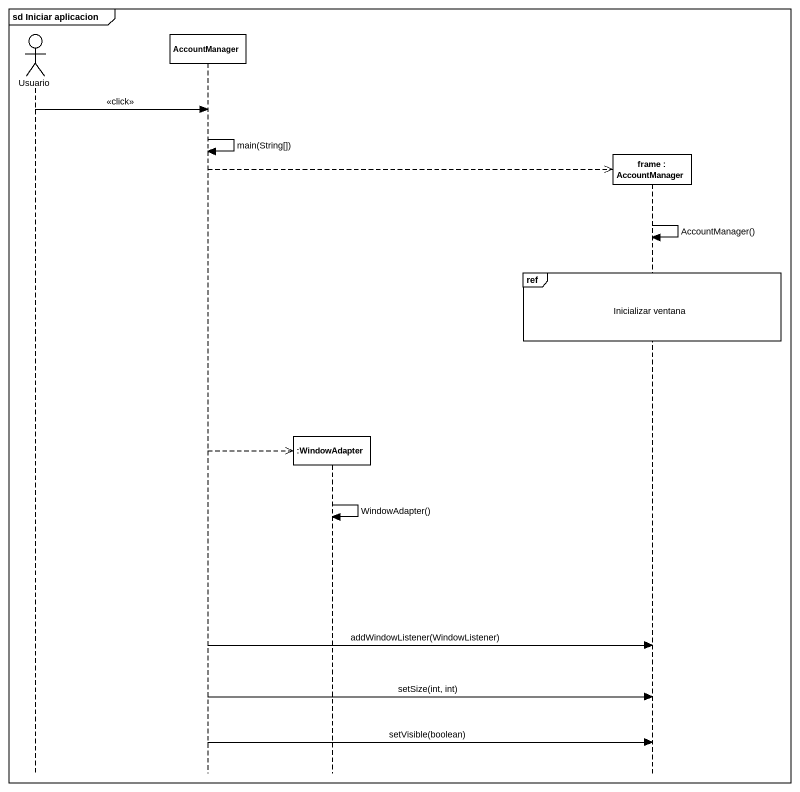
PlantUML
@startuml
mainframe sd Iniciar aplicacion
hide footbox
actor Usuario
participant AccountManager
participant ":WindowAdapter" as WindowAdapter
participant "frame : AccountManager" as frame_

Usuario -> AccountManager : <<click>>
AccountManager -> AccountManager : main(String[])
AccountManager -->> frame_ **
frame_ -> frame_ : AccountManager()
ref over frame_ : Inicializar ventana
AccountManager -->> WindowAdapter **
WindowAdapter -> WindowAdapter : WindowAdapter()
AccountManager -> frame_ : addWindowListener(WindowListener)
AccountManager -> frame_ : setSize(int, int)
AccountManager -> frame_ : setVisible(boolean)
@enduml
